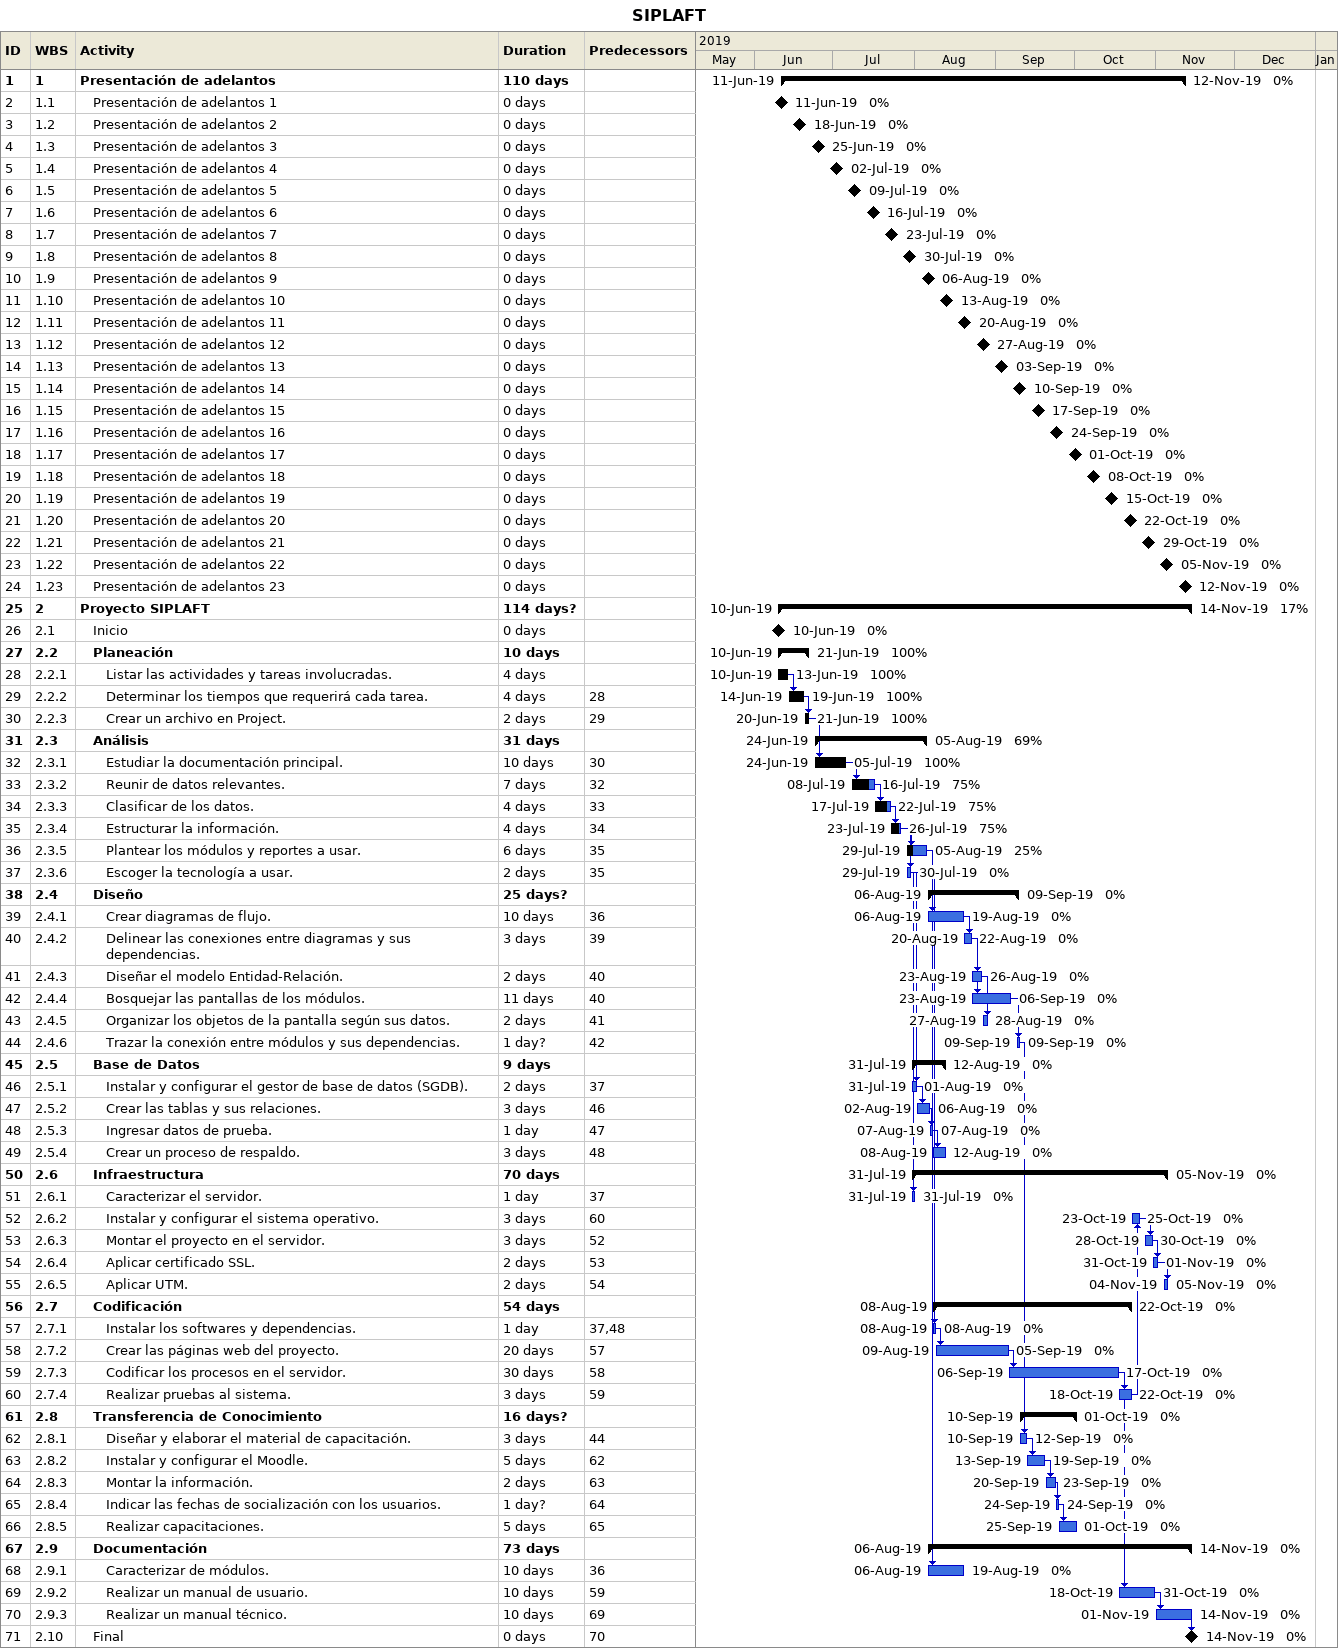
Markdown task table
SIPLAFT

| ID | WBS | Task | Duration | Start | Finish | Predecessors | % complete |
|---|---|---|---|---|---|---|---|
| 1 | 1 | **Presentación de adelantos** | 110d | 2019-06-11 | 2019-11-12 |  | 0 |
| 2 | 1.1 | Presentación de adelantos 1 | 0d | 2019-06-11 | 2019-06-11 |  | 0 |
| 3 | 1.2 | Presentación de adelantos 2 | 0d | 2019-06-18 | 2019-06-18 |  | 0 |
| 4 | 1.3 | Presentación de adelantos 3 | 0d | 2019-06-25 | 2019-06-25 |  | 0 |
| 5 | 1.4 | Presentación de adelantos 4 | 0d | 2019-07-02 | 2019-07-02 |  | 0 |
| 6 | 1.5 | Presentación de adelantos 5 | 0d | 2019-07-09 | 2019-07-09 |  | 0 |
| 7 | 1.6 | Presentación de adelantos 6 | 0d | 2019-07-16 | 2019-07-16 |  | 0 |
| 8 | 1.7 | Presentación de adelantos 7 | 0d | 2019-07-23 | 2019-07-23 |  | 0 |
| 9 | 1.8 | Presentación de adelantos 8 | 0d | 2019-07-30 | 2019-07-30 |  | 0 |
| 10 | 1.9 | Presentación de adelantos 9 | 0d | 2019-08-06 | 2019-08-06 |  | 0 |
| 11 | 1.10 | Presentación de adelantos 10 | 0d | 2019-08-13 | 2019-08-13 |  | 0 |
| 12 | 1.11 | Presentación de adelantos 11 | 0d | 2019-08-20 | 2019-08-20 |  | 0 |
| 13 | 1.12 | Presentación de adelantos 12 | 0d | 2019-08-27 | 2019-08-27 |  | 0 |
| 14 | 1.13 | Presentación de adelantos 13 | 0d | 2019-09-03 | 2019-09-03 |  | 0 |
| 15 | 1.14 | Presentación de adelantos 14 | 0d | 2019-09-10 | 2019-09-10 |  | 0 |
| 16 | 1.15 | Presentación de adelantos 15 | 0d | 2019-09-17 | 2019-09-17 |  | 0 |
| 17 | 1.16 | Presentación de adelantos 16 | 0d | 2019-09-24 | 2019-09-24 |  | 0 |
| 18 | 1.17 | Presentación de adelantos 17 | 0d | 2019-10-01 | 2019-10-01 |  | 0 |
| 19 | 1.18 | Presentación de adelantos 18 | 0d | 2019-10-08 | 2019-10-08 |  | 0 |
| 20 | 1.19 | Presentación de adelantos 19 | 0d | 2019-10-15 | 2019-10-15 |  | 0 |
| 21 | 1.20 | Presentación de adelantos 20 | 0d | 2019-10-22 | 2019-10-22 |  | 0 |
| 22 | 1.21 | Presentación de adelantos 21 | 0d | 2019-10-29 | 2019-10-29 |  | 0 |
| 23 | 1.22 | Presentación de adelantos 22 | 0d | 2019-11-05 | 2019-11-05 |  | 0 |
| 24 | 1.23 | Presentación de adelantos 23 | 0d | 2019-11-12 | 2019-11-12 |  | 0 |
| 25 | 2 | **Proyecto SIPLAFT** | 114d? | 2019-06-10 | 2019-11-14 |  | 17 |
| 26 | 2.1 | Inicio | 0d | 2019-06-10 | 2019-06-10 |  | 0 |
| 27 | 2.2 | **Planeación** | 10d | 2019-06-10 | 2019-06-21 |  | 100 |
| 28 | 2.2.1 | Listar las actividades y tareas involucradas. | 4d | 2019-06-10 | 2019-06-13 |  | 100 |
| 29 | 2.2.2 | Determinar los tiempos que requerirá cada tarea. | 4d | 2019-06-14 | 2019-06-19 | 28 | 100 |
| 30 | 2.2.3 | Crear un archivo en Project. | 2d | 2019-06-20 | 2019-06-21 | 29 | 100 |
| 31 | 2.3 | **Análisis** | 31d | 2019-06-24 | 2019-08-05 |  | 69 |
| 32 | 2.3.1 | Estudiar la documentación principal. | 10d | 2019-06-24 | 2019-07-05 | 30 | 100 |
| 33 | 2.3.2 | Reunir de datos relevantes. | 7d | 2019-07-08 | 2019-07-16 | 32 | 75 |
| 34 | 2.3.3 | Clasificar de los datos. | 4d | 2019-07-17 | 2019-07-22 | 33 | 75 |
| 35 | 2.3.4 | Estructurar la información. | 4d | 2019-07-23 | 2019-07-26 | 34 | 75 |
| 36 | 2.3.5 | Plantear los módulos y reportes a usar. | 6d | 2019-07-29 | 2019-08-05 | 35 | 25 |
| 37 | 2.3.6 | Escoger la tecnología a usar. | 2d | 2019-07-29 | 2019-07-30 | 35 | 0 |
| 38 | 2.4 | **Diseño** | 25d? | 2019-08-06 | 2019-09-09 |  | 0 |
| 39 | 2.4.1 | Crear diagramas de flujo. | 10d | 2019-08-06 | 2019-08-19 | 36 | 0 |
| 40 | 2.4.2 | Delinear las conexiones entre diagramas y sus dependencias. | 3d | 2019-08-20 | 2019-08-22 | 39 | 0 |
| 41 | 2.4.3 | Diseñar el modelo Entidad-Relación. | 2d | 2019-08-23 | 2019-08-26 | 40 | 0 |
| 42 | 2.4.4 | Bosquejar las pantallas de los módulos. | 11d | 2019-08-23 | 2019-09-06 | 40 | 0 |
| 43 | 2.4.5 | Organizar los objetos de la pantalla según sus datos. | 2d | 2019-08-27 | 2019-08-28 | 41 | 0 |
| 44 | 2.4.6 | Trazar la conexión entre módulos y sus dependencias. | 1d? | 2019-09-09 | 2019-09-09 | 42 | 0 |
| 45 | 2.5 | **Base de Datos** | 9d | 2019-07-31 | 2019-08-12 |  | 0 |
| 46 | 2.5.1 | Instalar y configurar el gestor de base de datos (SGDB). | 2d | 2019-07-31 | 2019-08-01 | 37 | 0 |
| 47 | 2.5.2 | Crear las tablas y sus relaciones. | 3d | 2019-08-02 | 2019-08-06 | 46 | 0 |
| 48 | 2.5.3 | Ingresar datos de prueba. | 1d | 2019-08-07 | 2019-08-07 | 47 | 0 |
| 49 | 2.5.4 | Crear un proceso de respaldo. | 3d | 2019-08-08 | 2019-08-12 | 48 | 0 |
| 50 | 2.6 | **Infraestructura** | 70d | 2019-07-31 | 2019-11-05 |  | 0 |
| 51 | 2.6.1 | Caracterizar el servidor. | 1d | 2019-07-31 | 2019-07-31 | 37 | 0 |
| 52 | 2.6.2 | Instalar y configurar el sistema operativo. | 3d | 2019-10-23 | 2019-10-25 | 60 | 0 |
| 53 | 2.6.3 | Montar el proyecto en el servidor. | 3d | 2019-10-28 | 2019-10-30 | 52 | 0 |
| 54 | 2.6.4 | Aplicar certificado SSL. | 2d | 2019-10-31 | 2019-11-01 | 53 | 0 |
| 55 | 2.6.5 | Aplicar UTM. | 2d | 2019-11-04 | 2019-11-05 | 54 | 0 |
| 56 | 2.7 | **Codificación** | 54d | 2019-08-08 | 2019-10-22 |  | 0 |
| 57 | 2.7.1 | Instalar los softwares y dependencias. | 1d | 2019-08-08 | 2019-08-08 | 37, 48 | 0 |
| 58 | 2.7.2 | Crear las páginas web del proyecto. | 20d | 2019-08-09 | 2019-09-05 | 57 | 0 |
| 59 | 2.7.3 | Codificar los procesos en el servidor. | 30d | 2019-09-06 | 2019-10-17 | 58 | 0 |
| 60 | 2.7.4 | Realizar pruebas al sistema. | 3d | 2019-10-18 | 2019-10-22 | 59 | 0 |
| 61 | 2.8 | **Transferencia de Conocimiento** | 16d? | 2019-09-10 | 2019-10-01 |  | 0 |
| 62 | 2.8.1 | Diseñar y elaborar el material de capacitación. | 3d | 2019-09-10 | 2019-09-12 | 44 | 0 |
| 63 | 2.8.2 | Instalar y configurar el Moodle. | 5d | 2019-09-13 | 2019-09-19 | 62 | 0 |
| 64 | 2.8.3 | Montar la información. | 2d | 2019-09-20 | 2019-09-23 | 63 | 0 |
| 65 | 2.8.4 | Indicar las fechas de socialización con los usuarios. | 1d? | 2019-09-24 | 2019-09-24 | 64 | 0 |
| 66 | 2.8.5 | Realizar capacitaciones. | 5d | 2019-09-25 | 2019-10-01 | 65 | 0 |
| 67 | 2.9 | **Documentación** | 73d | 2019-08-06 | 2019-11-14 |  | 0 |
| 68 | 2.9.1 | Caracterizar de módulos. | 10d | 2019-08-06 | 2019-08-19 | 36 | 0 |
| 69 | 2.9.2 | Realizar un manual de usuario. | 10d | 2019-10-18 | 2019-10-31 | 59 | 0 |
| 70 | 2.9.3 | Realizar un manual técnico. | 10d | 2019-11-01 | 2019-11-14 | 69 | 0 |
| 71 | 2.10 | Final | 0d | 2019-11-14 | 2019-11-14 | 70 | 0 |
